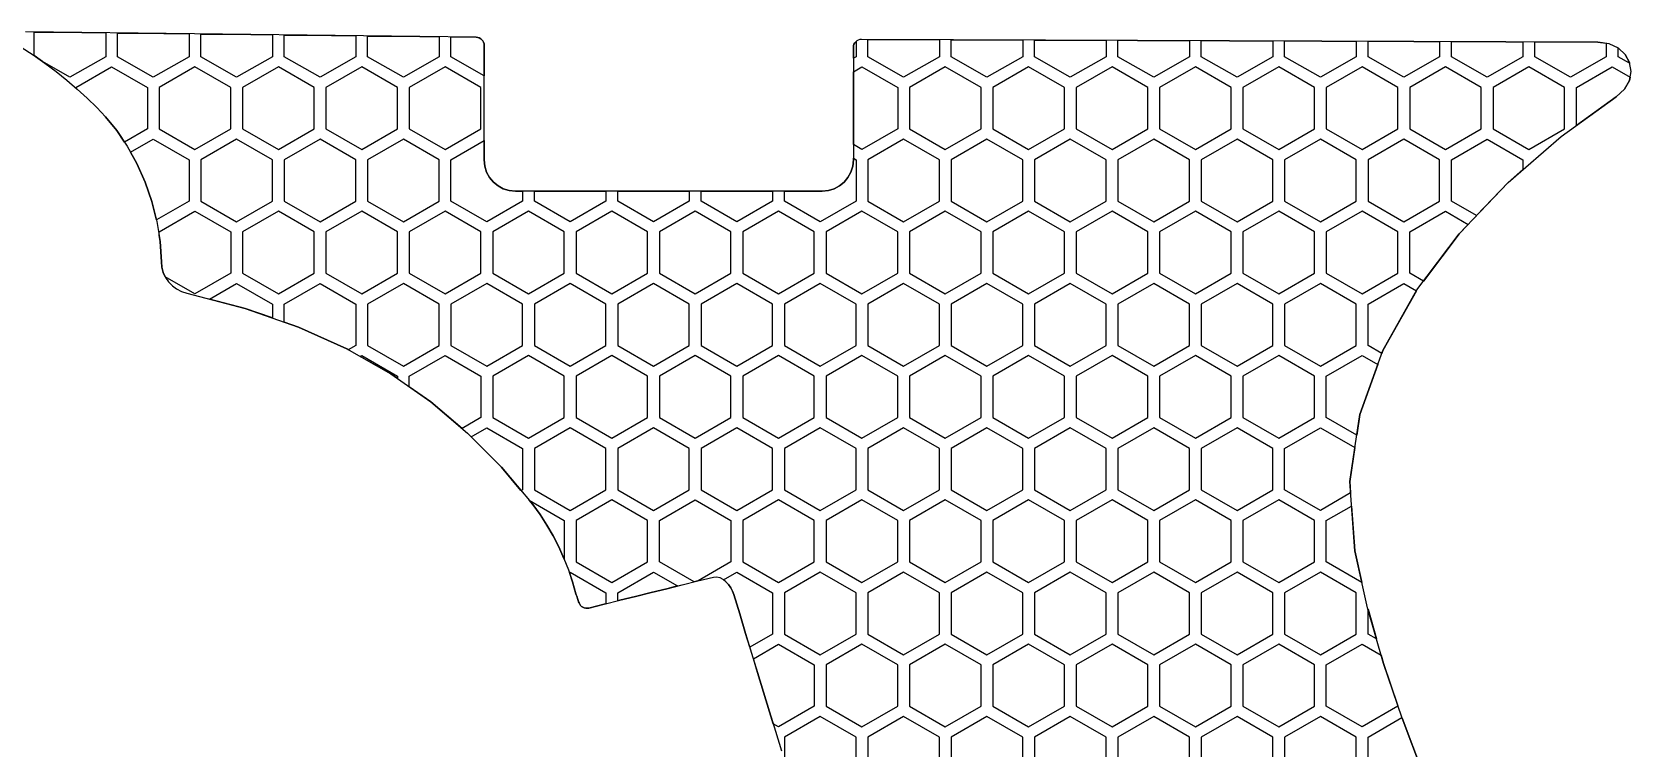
# Model space of a CAD drawing. Header units: millimetres. Extents: x 63 to 185, y -163 to -75.
# Drawn here: x 104 to 171.7, y -105.3 to -74.9 of the extents above; entities that cross this region are included whole.
import ezdxf

# ---------------------------------------------------------------- set-up
doc = ezdxf.new("R2010")
doc.units = ezdxf.units.MM
for name, color, linetype in [('outline_2', 3, 'Continuous'), ('pattern_0208', 2, 'Continuous'), ('pattern_0209', 2, 'Continuous'), ('pattern_0210', 2, 'Continuous'), ('pattern_0211', 2, 'Continuous'), ('pattern_0212', 2, 'Continuous'), ('pattern_0213', 2, 'Continuous'), ('pattern_0214', 2, 'Continuous'), ('pattern_0215', 2, 'Continuous'), ('pattern_0216', 2, 'Continuous'), ('pattern_0217', 2, 'Continuous'), ('pattern_0218', 2, 'Continuous'), ('pattern_0219', 2, 'Continuous'), ('pattern_0220', 2, 'Continuous'), ('pattern_0221', 2, 'Continuous'), ('pattern_0222', 2, 'Continuous'), ('pattern_0223', 2, 'Continuous'), ('pattern_0224', 2, 'Continuous'), ('pattern_0225', 2, 'Continuous'), ('pattern_0226', 2, 'Continuous'), ('pattern_0227', 2, 'Continuous'), ('pattern_0228', 2, 'Continuous'), ('pattern_0229', 2, 'Continuous'), ('pattern_0230', 2, 'Continuous'), ('pattern_0231', 2, 'Continuous'), ('pattern_0232', 2, 'Continuous'), ('pattern_0233', 2, 'Continuous'), ('pattern_0234', 2, 'Continuous'), ('pattern_0235', 2, 'Continuous'), ('pattern_0236', 2, 'Continuous'), ('pattern_0237', 2, 'Continuous'), ('pattern_0238', 2, 'Continuous'), ('pattern_0239', 2, 'Continuous'), ('pattern_0240', 2, 'Continuous'), ('pattern_0241', 2, 'Continuous'), ('pattern_0242', 2, 'Continuous'), ('pattern_0243', 2, 'Continuous'), ('pattern_0244', 2, 'Continuous'), ('pattern_0245', 2, 'Continuous'), ('pattern_0246', 2, 'Continuous'), ('pattern_0247', 2, 'Continuous'), ('pattern_0248', 2, 'Continuous'), ('pattern_0249', 2, 'Continuous'), ('pattern_0250', 2, 'Continuous'), ('pattern_0251', 2, 'Continuous'), ('pattern_0252', 2, 'Continuous'), ('pattern_0253', 2, 'Continuous'), ('pattern_0254', 2, 'Continuous'), ('pattern_0255', 2, 'Continuous'), ('pattern_0256', 2, 'Continuous'), ('pattern_0257', 2, 'Continuous'), ('pattern_0258', 2, 'Continuous'), ('pattern_0259', 2, 'Continuous'), ('pattern_0260', 2, 'Continuous'), ('pattern_0261', 2, 'Continuous'), ('pattern_0262', 2, 'Continuous'), ('pattern_0263', 2, 'Continuous'), ('pattern_0264', 2, 'Continuous'), ('pattern_0265', 2, 'Continuous'), ('pattern_0266', 2, 'Continuous'), ('pattern_0267', 2, 'Continuous'), ('pattern_0268', 2, 'Continuous'), ('pattern_0269', 2, 'Continuous'), ('pattern_0270', 2, 'Continuous'), ('pattern_0271', 2, 'Continuous'), ('pattern_0272', 2, 'Continuous'), ('pattern_0273', 2, 'Continuous'), ('pattern_0274', 2, 'Continuous'), ('pattern_0275', 2, 'Continuous'), ('pattern_0276', 2, 'Continuous'), ('pattern_0277', 2, 'Continuous'), ('pattern_0278', 2, 'Continuous'), ('pattern_0279', 2, 'Continuous'), ('pattern_0280', 2, 'Continuous'), ('pattern_0281', 2, 'Continuous'), ('pattern_0282', 2, 'Continuous'), ('pattern_0283', 2, 'Continuous'), ('pattern_0284', 2, 'Continuous'), ('pattern_0292', 2, 'Continuous'), ('pattern_0293', 2, 'Continuous'), ('pattern_0294', 2, 'Continuous'), ('pattern_0295', 2, 'Continuous'), ('pattern_0296', 2, 'Continuous'), ('pattern_0297', 2, 'Continuous'), ('pattern_0298', 2, 'Continuous'), ('pattern_0299', 2, 'Continuous'), ('pattern_0300', 2, 'Continuous'), ('pattern_0301', 2, 'Continuous'), ('pattern_0302', 2, 'Continuous'), ('pattern_0303', 2, 'Continuous'), ('pattern_0304', 2, 'Continuous'), ('pattern_0305', 2, 'Continuous'), ('pattern_0306', 2, 'Continuous'), ('pattern_0307', 2, 'Continuous'), ('pattern_0316', 2, 'Continuous'), ('pattern_0317', 2, 'Continuous'), ('pattern_0318', 2, 'Continuous'), ('pattern_0319', 2, 'Continuous'), ('pattern_0320', 2, 'Continuous'), ('pattern_0321', 2, 'Continuous'), ('pattern_0322', 2, 'Continuous'), ('pattern_0323', 2, 'Continuous'), ('pattern_0324', 2, 'Continuous'), ('pattern_0325', 2, 'Continuous'), ('pattern_0326', 2, 'Continuous'), ('pattern_0327', 2, 'Continuous'), ('pattern_0328', 2, 'Continuous'), ('pattern_0329', 2, 'Continuous'), ('pattern_0330', 2, 'Continuous'), ('pattern_0331', 2, 'Continuous'), ('pattern_0332', 2, 'Continuous'), ('pattern_0340', 2, 'Continuous'), ('pattern_0341', 2, 'Continuous'), ('pattern_0342', 2, 'Continuous'), ('pattern_0343', 2, 'Continuous'), ('pattern_0344', 2, 'Continuous'), ('pattern_0345', 2, 'Continuous'), ('pattern_0346', 2, 'Continuous'), ('pattern_0347', 2, 'Continuous'), ('pattern_0348', 2, 'Continuous'), ('pattern_0349', 2, 'Continuous'), ('pattern_0350', 2, 'Continuous'), ('pattern_0351', 2, 'Continuous'), ('pattern_0352', 2, 'Continuous'), ('pattern_0353', 2, 'Continuous'), ('pattern_0354', 2, 'Continuous'), ('pattern_0363', 2, 'Continuous'), ('pattern_0364', 2, 'Continuous'), ('pattern_0365', 2, 'Continuous'), ('pattern_0366', 2, 'Continuous'), ('pattern_0367', 2, 'Continuous'), ('pattern_0368', 2, 'Continuous'), ('pattern_0369', 2, 'Continuous'), ('pattern_0370', 2, 'Continuous'), ('pattern_0371', 2, 'Continuous'), ('pattern_0372', 2, 'Continuous'), ('pattern_0373', 2, 'Continuous'), ('pattern_0374', 2, 'Continuous'), ('pattern_0375', 2, 'Continuous'), ('pattern_0376', 2, 'Continuous'), ('pattern_0377', 2, 'Continuous'), ('pattern_0378', 2, 'Continuous'), ('pattern_0379', 2, 'Continuous')]:
    doc.layers.add(name, color=color, linetype=linetype)

msp = doc.modelspace()

# ---------------------------------------------------------------- linework, layer by layer
at = {"layer": 'outline_2'}
for points in [[(162.866, -106.306), (161.996, -104.02), (161.211, -101.702), (160.536, -99.342), (159.993, -96.928), (159.776, -93.988), (160.204, -91.148), (161.182, -88.434), (162.618, -85.873), (164.417, -83.491), (166.488, -81.315), (168.735, -79.37), (171.066, -77.685), (171.421, -77.367), (171.626, -77.002), (171.691, -76.619), (171.628, -76.243), (171.445, -75.903), (171.154, -75.626), (170.764, -75.439), (170.286, -75.37), (166.387, -75.356), (162.488, -75.342), (158.59, -75.328), (154.691, -75.314), (150.792, -75.3), (146.894, -75.286), (142.995, -75.272), (139.096, -75.258), (139.027, -75.265), (138.963, -75.285), (138.904, -75.316), (138.853, -75.358), (138.811, -75.409), (138.78, -75.467), (138.76, -75.532), (138.752, -75.601), (138.752, -76.196), (138.752, -76.792), (138.752, -77.387), (138.752, -77.983), (138.752, -78.579), (138.752, -79.174), (138.752, -79.77), (138.752, -80.366), (138.726, -80.632), (138.648, -80.879), (138.526, -81.104), (138.364, -81.3), (138.168, -81.462), (137.943, -81.585), (137.695, -81.662), (137.429, -81.689), (135.805, -81.689), (134.182, -81.689), (132.558, -81.689), (130.935, -81.689), (129.311, -81.689), (127.687, -81.689), (126.064, -81.689), (124.44, -81.689), (124.174, -81.662), (123.926, -81.585), (123.702, -81.462), (123.506, -81.3), (123.344, -81.104), (123.221, -80.879), (123.144, -80.632), (123.117, -80.366), (123.117, -79.759), (123.117, -79.152), (123.117, -78.545), (123.117, -77.938), (123.117, -77.332), (123.117, -76.725), (123.117, -76.118), (123.117, -75.511), (123.11, -75.443), (123.09, -75.379), (123.059, -75.321), (123.018, -75.27), (122.968, -75.228), (122.91, -75.197), (122.847, -75.176), (122.778, -75.169), (120.392, -75.141), (118.006, -75.112), (115.62, -75.084), (113.234, -75.056), (110.848, -75.028), (108.462, -75), (106.076, -74.971), (103.69, -74.943)], [(103.503, -75.586), (104.011, -75.915), (104.504, -76.26), (104.981, -76.618), (105.441, -76.988), (105.882, -77.367), (106.304, -77.754), (106.704, -78.146), (107.081, -78.542), (107.558, -79.122), (108.001, -79.784), (108.402, -80.515), (108.751, -81.3), (109.039, -82.123), (109.257, -82.97), (109.395, -83.827), (109.445, -84.679), (109.466, -84.915), (109.526, -85.138), (109.622, -85.345), (109.75, -85.532), (109.908, -85.696), (110.091, -85.832), (110.298, -85.938), (110.523, -86.009), (112.998, -86.659), (115.248, -87.445), (117.295, -88.368), (119.157, -89.425), (120.856, -90.615), (122.411, -91.936), (123.843, -93.387), (125.171, -94.968), (125.485, -95.394), (125.774, -95.837), (126.039, -96.293), (126.279, -96.763), (126.496, -97.245), (126.688, -97.737), (126.856, -98.239), (127.001, -98.749), (127.018, -98.797), (127.034, -98.844), (127.051, -98.892), (127.068, -98.94), (127.085, -98.988), (127.101, -99.035), (127.118, -99.083), (127.135, -99.131), (127.162, -99.19), (127.2, -99.242), (127.245, -99.286), (127.297, -99.32), (127.355, -99.344), (127.416, -99.357), (127.48, -99.359), (127.545, -99.349), (128.205, -99.185), (128.865, -99.021), (129.525, -98.857), (130.186, -98.694), (130.846, -98.53), (131.506, -98.366), (132.166, -98.202), (132.826, -98.038), (132.965, -98.027), (133.101, -98.061), (133.231, -98.132), (133.353, -98.233), (133.462, -98.355), (133.557, -98.491), (133.632, -98.633), (133.686, -98.773), (133.938, -99.602), (134.191, -100.43), (134.443, -101.259), (134.696, -102.087), (134.948, -102.916), (135.201, -103.745), (135.453, -104.573), (135.706, -105.402)]]:
    msp.add_lwpolyline(points, dxfattribs=at)
at = {"layer": 'pattern_0208'}
msp.add_lwpolyline([(138.865, -104.82), (137.35, -103.945), (135.834, -104.82), (135.834, -106.57), (137.35, -107.445), (138.865, -106.57)], close=True, dxfattribs=at)
at = {"layer": 'pattern_0209'}
msp.add_lwpolyline([(142.397, -104.82), (140.881, -103.945), (139.365, -104.82), (139.365, -106.57), (140.881, -107.445), (142.397, -106.57)], close=True, dxfattribs=at)
at = {"layer": 'pattern_0210'}
msp.add_lwpolyline([(145.928, -104.82), (144.412, -103.945), (142.897, -104.82), (142.897, -106.57), (144.412, -107.445), (145.928, -106.57)], close=True, dxfattribs=at)
at = {"layer": 'pattern_0211'}
msp.add_lwpolyline([(149.459, -104.82), (147.943, -103.945), (146.428, -104.82), (146.428, -106.57), (147.943, -107.445), (149.459, -106.57)], close=True, dxfattribs=at)
at = {"layer": 'pattern_0212'}
msp.add_lwpolyline([(152.99, -104.82), (151.474, -103.945), (149.959, -104.82), (149.959, -106.57), (151.474, -107.445), (152.99, -106.57)], close=True, dxfattribs=at)
at = {"layer": 'pattern_0213'}
msp.add_lwpolyline([(156.521, -104.82), (155.005, -103.945), (153.49, -104.82), (153.49, -106.57), (155.005, -107.445), (156.521, -106.57)], close=True, dxfattribs=at)
at = {"layer": 'pattern_0214'}
msp.add_lwpolyline([(160.052, -104.82), (158.536, -103.945), (157.021, -104.82), (157.021, -106.57), (158.536, -107.445), (160.052, -106.57)], close=True, dxfattribs=at)
at = {"layer": 'pattern_0215'}
msp.add_lwpolyline([(161.996, -104.02), (162.866, -106.306), (163.091, -106.854), (162.068, -107.445), (160.552, -106.57), (160.552, -104.82), (161.986, -103.992)], close=True, dxfattribs=at)
at = {"layer": 'pattern_0216'}
msp.add_lwpolyline([(135.201, -103.745), (134.948, -102.916), (134.696, -102.087), (134.518, -101.503), (135.584, -100.887), (137.1, -101.762), (137.1, -103.512), (135.584, -104.387), (135.356, -104.255)], close=True, dxfattribs=at)
at = {"layer": 'pattern_0217'}
msp.add_lwpolyline([(140.631, -101.762), (139.115, -100.887), (137.6, -101.762), (137.6, -103.512), (139.115, -104.387), (140.631, -103.512)], close=True, dxfattribs=at)
at = {"layer": 'pattern_0218'}
msp.add_lwpolyline([(144.162, -101.762), (142.647, -100.887), (141.131, -101.762), (141.131, -103.512), (142.647, -104.387), (144.162, -103.512)], close=True, dxfattribs=at)
at = {"layer": 'pattern_0219'}
msp.add_lwpolyline([(147.693, -101.762), (146.178, -100.887), (144.662, -101.762), (144.662, -103.512), (146.178, -104.387), (147.693, -103.512)], close=True, dxfattribs=at)
at = {"layer": 'pattern_0220'}
msp.add_lwpolyline([(151.224, -101.762), (149.709, -100.887), (148.193, -101.762), (148.193, -103.512), (149.709, -104.387), (151.224, -103.512)], close=True, dxfattribs=at)
at = {"layer": 'pattern_0221'}
msp.add_lwpolyline([(154.755, -101.762), (153.24, -100.887), (151.724, -101.762), (151.724, -103.512), (153.24, -104.387), (154.755, -103.512)], close=True, dxfattribs=at)
at = {"layer": 'pattern_0222'}
msp.add_lwpolyline([(158.286, -101.762), (156.771, -100.887), (155.255, -101.762), (155.255, -103.512), (156.771, -104.387), (158.286, -103.512)], close=True, dxfattribs=at)
at = {"layer": 'pattern_0223'}
msp.add_lwpolyline([(161.211, -101.702), (161.818, -103.494), (161.818, -103.512), (160.302, -104.387), (158.786, -103.512), (158.786, -101.762), (160.302, -100.887), (161.111, -101.354)], close=True, dxfattribs=at)
at = {"layer": 'pattern_0224'}
msp.add_lwpolyline([(128.205, -99.185), (127.545, -99.349), (127.48, -99.359), (127.416, -99.357), (127.355, -99.344), (127.297, -99.32), (127.245, -99.286), (127.2, -99.242), (127.162, -99.19), (127.135, -99.131), (127.118, -99.083), (127.101, -99.035), (127.085, -98.988), (127.068, -98.94), (127.051, -98.892), (127.034, -98.844), (127.018, -98.797), (127.001, -98.749), (126.856, -98.239), (126.725, -97.847), (126.757, -97.829), (128.272, -98.704), (128.272, -99.168)], close=True, dxfattribs=at)
at = {"layer": 'pattern_0225'}
msp.add_lwpolyline([(130.846, -98.53), (130.186, -98.694), (129.525, -98.857), (128.865, -99.021), (128.772, -99.044), (128.772, -98.704), (130.288, -97.829), (131.305, -98.416)], close=True, dxfattribs=at)
at = {"layer": 'pattern_0226'}
msp.add_lwpolyline([(134.191, -100.43), (133.938, -99.602), (133.686, -98.773), (133.632, -98.633), (133.557, -98.491), (133.462, -98.355), (133.353, -98.233), (133.257, -98.153), (133.819, -97.829), (135.334, -98.704), (135.334, -100.454), (134.368, -101.012)], close=True, dxfattribs=at)
at = {"layer": 'pattern_0227'}
msp.add_lwpolyline([(138.865, -98.704), (137.35, -97.829), (135.834, -98.704), (135.834, -100.454), (137.35, -101.329), (138.865, -100.454)], close=True, dxfattribs=at)
at = {"layer": 'pattern_0228'}
msp.add_lwpolyline([(142.397, -98.704), (140.881, -97.829), (139.365, -98.704), (139.365, -100.454), (140.881, -101.329), (142.397, -100.454)], close=True, dxfattribs=at)
at = {"layer": 'pattern_0229'}
msp.add_lwpolyline([(145.928, -98.704), (144.412, -97.829), (142.897, -98.704), (142.897, -100.454), (144.412, -101.329), (145.928, -100.454)], close=True, dxfattribs=at)
at = {"layer": 'pattern_0230'}
msp.add_lwpolyline([(149.459, -98.704), (147.943, -97.829), (146.428, -98.704), (146.428, -100.454), (147.943, -101.329), (149.459, -100.454)], close=True, dxfattribs=at)
at = {"layer": 'pattern_0231'}
msp.add_lwpolyline([(152.99, -98.704), (151.474, -97.829), (149.959, -98.704), (149.959, -100.454), (151.474, -101.329), (152.99, -100.454)], close=True, dxfattribs=at)
at = {"layer": 'pattern_0232'}
msp.add_lwpolyline([(156.521, -98.704), (155.005, -97.829), (153.49, -98.704), (153.49, -100.454), (155.005, -101.329), (156.521, -100.454)], close=True, dxfattribs=at)
at = {"layer": 'pattern_0233'}
msp.add_lwpolyline([(160.052, -98.704), (158.536, -97.829), (157.021, -98.704), (157.021, -100.454), (158.536, -101.329), (160.052, -100.454)], close=True, dxfattribs=at)
at = {"layer": 'pattern_0234'}
msp.add_lwpolyline([(160.913, -100.662), (160.552, -100.454), (160.552, -99.4)], close=True, dxfattribs=at)
at = {"layer": 'pattern_0235'}
msp.add_lwpolyline([(126.496, -97.245), (126.279, -96.763), (126.039, -96.293), (125.774, -95.837), (125.485, -95.394), (125.171, -94.968), (125.018, -94.786), (126.507, -95.646), (126.507, -97.273)], close=True, dxfattribs=at)
at = {"layer": 'pattern_0236'}
msp.add_lwpolyline([(130.038, -95.646), (128.522, -94.771), (127.007, -95.646), (127.007, -97.396), (128.522, -98.271), (130.038, -97.396)], close=True, dxfattribs=at)
at = {"layer": 'pattern_0237'}
msp.add_lwpolyline([(132.166, -98.202), (132.004, -98.242), (130.538, -97.396), (130.538, -95.646), (132.053, -94.771), (133.569, -95.646), (133.569, -97.396), (132.177, -98.199)], close=True, dxfattribs=at)
at = {"layer": 'pattern_0238'}
msp.add_lwpolyline([(137.1, -95.646), (135.584, -94.771), (134.069, -95.646), (134.069, -97.396), (135.584, -98.271), (137.1, -97.396)], close=True, dxfattribs=at)
at = {"layer": 'pattern_0239'}
msp.add_lwpolyline([(140.631, -95.646), (139.115, -94.771), (137.6, -95.646), (137.6, -97.396), (139.115, -98.271), (140.631, -97.396)], close=True, dxfattribs=at)
at = {"layer": 'pattern_0240'}
msp.add_lwpolyline([(144.162, -95.646), (142.647, -94.771), (141.131, -95.646), (141.131, -97.396), (142.647, -98.271), (144.162, -97.396)], close=True, dxfattribs=at)
at = {"layer": 'pattern_0241'}
msp.add_lwpolyline([(147.693, -95.646), (146.178, -94.771), (144.662, -95.646), (144.662, -97.396), (146.178, -98.271), (147.693, -97.396)], close=True, dxfattribs=at)
at = {"layer": 'pattern_0242'}
msp.add_lwpolyline([(151.224, -95.646), (149.709, -94.771), (148.193, -95.646), (148.193, -97.396), (149.709, -98.271), (151.224, -97.396)], close=True, dxfattribs=at)
at = {"layer": 'pattern_0243'}
msp.add_lwpolyline([(154.755, -95.646), (153.24, -94.771), (151.724, -95.646), (151.724, -97.396), (153.24, -98.271), (154.755, -97.396)], close=True, dxfattribs=at)
at = {"layer": 'pattern_0244'}
msp.add_lwpolyline([(158.286, -95.646), (156.771, -94.771), (155.255, -95.646), (155.255, -97.396), (156.771, -98.271), (158.286, -97.396)], close=True, dxfattribs=at)
at = {"layer": 'pattern_0245'}
msp.add_lwpolyline([(159.993, -96.928), (160.294, -98.266), (158.786, -97.396), (158.786, -95.646), (159.853, -95.03)], close=True, dxfattribs=at)
at = {"layer": 'pattern_0246'}
msp.add_lwpolyline([(123.843, -93.387), (122.567, -92.093), (123.226, -91.713), (124.741, -92.588), (124.741, -94.338), (124.674, -94.377)], close=True, dxfattribs=at)
at = {"layer": 'pattern_0247'}
msp.add_lwpolyline([(128.272, -92.588), (126.757, -91.713), (125.241, -92.588), (125.241, -94.338), (126.757, -95.213), (128.272, -94.338)], close=True, dxfattribs=at)
at = {"layer": 'pattern_0248'}
msp.add_lwpolyline([(131.803, -92.588), (130.288, -91.713), (128.772, -92.588), (128.772, -94.338), (130.288, -95.213), (131.803, -94.338)], close=True, dxfattribs=at)
at = {"layer": 'pattern_0249'}
msp.add_lwpolyline([(135.334, -92.588), (133.819, -91.713), (132.303, -92.588), (132.303, -94.338), (133.819, -95.213), (135.334, -94.338)], close=True, dxfattribs=at)
at = {"layer": 'pattern_0250'}
msp.add_lwpolyline([(138.865, -92.588), (137.35, -91.713), (135.834, -92.588), (135.834, -94.338), (137.35, -95.213), (138.865, -94.338)], close=True, dxfattribs=at)
at = {"layer": 'pattern_0251'}
msp.add_lwpolyline([(142.397, -92.588), (140.881, -91.713), (139.365, -92.588), (139.365, -94.338), (140.881, -95.213), (142.397, -94.338)], close=True, dxfattribs=at)
at = {"layer": 'pattern_0252'}
msp.add_lwpolyline([(145.928, -92.588), (144.412, -91.713), (142.897, -92.588), (142.897, -94.338), (144.412, -95.213), (145.928, -94.338)], close=True, dxfattribs=at)
at = {"layer": 'pattern_0253'}
msp.add_lwpolyline([(149.459, -92.588), (147.943, -91.713), (146.428, -92.588), (146.428, -94.338), (147.943, -95.213), (149.459, -94.338)], close=True, dxfattribs=at)
at = {"layer": 'pattern_0254'}
msp.add_lwpolyline([(152.99, -92.588), (151.474, -91.713), (149.959, -92.588), (149.959, -94.338), (151.474, -95.213), (152.99, -94.338)], close=True, dxfattribs=at)
at = {"layer": 'pattern_0255'}
msp.add_lwpolyline([(156.521, -92.588), (155.005, -91.713), (153.49, -92.588), (153.49, -94.338), (155.005, -95.213), (156.521, -94.338)], close=True, dxfattribs=at)
at = {"layer": 'pattern_0256'}
msp.add_lwpolyline([(159.776, -93.988), (159.812, -94.476), (158.536, -95.213), (157.021, -94.338), (157.021, -92.588), (158.536, -91.713), (159.992, -92.553)], close=True, dxfattribs=at)
at = {"layer": 'pattern_0257'}
msp.add_lwpolyline([(119.157, -89.425), (117.865, -88.692), (117.929, -88.655), (119.445, -89.53), (119.445, -89.626)], close=True, dxfattribs=at)
at = {"layer": 'pattern_0258'}
msp.add_lwpolyline([(120.856, -90.615), (119.945, -89.976), (119.945, -89.53), (121.46, -88.655), (122.976, -89.53), (122.976, -91.28), (122.18, -91.739)], close=True, dxfattribs=at)
at = {"layer": 'pattern_0259'}
msp.add_lwpolyline([(126.507, -89.53), (124.991, -88.655), (123.476, -89.53), (123.476, -91.28), (124.991, -92.155), (126.507, -91.28)], close=True, dxfattribs=at)
at = {"layer": 'pattern_0260'}
msp.add_lwpolyline([(130.038, -89.53), (128.522, -88.655), (127.007, -89.53), (127.007, -91.28), (128.522, -92.155), (130.038, -91.28)], close=True, dxfattribs=at)
at = {"layer": 'pattern_0261'}
msp.add_lwpolyline([(133.569, -89.53), (132.053, -88.655), (130.538, -89.53), (130.538, -91.28), (132.053, -92.155), (133.569, -91.28)], close=True, dxfattribs=at)
at = {"layer": 'pattern_0262'}
msp.add_lwpolyline([(137.1, -89.53), (135.584, -88.655), (134.069, -89.53), (134.069, -91.28), (135.584, -92.155), (137.1, -91.28)], close=True, dxfattribs=at)
at = {"layer": 'pattern_0263'}
msp.add_lwpolyline([(140.631, -89.53), (139.115, -88.655), (137.6, -89.53), (137.6, -91.28), (139.115, -92.155), (140.631, -91.28)], close=True, dxfattribs=at)
at = {"layer": 'pattern_0264'}
msp.add_lwpolyline([(144.162, -89.53), (142.647, -88.655), (141.131, -89.53), (141.131, -91.28), (142.647, -92.155), (144.162, -91.28)], close=True, dxfattribs=at)
at = {"layer": 'pattern_0265'}
msp.add_lwpolyline([(147.693, -89.53), (146.178, -88.655), (144.662, -89.53), (144.662, -91.28), (146.178, -92.155), (147.693, -91.28)], close=True, dxfattribs=at)
at = {"layer": 'pattern_0266'}
msp.add_lwpolyline([(151.224, -89.53), (149.709, -88.655), (148.193, -89.53), (148.193, -91.28), (149.709, -92.155), (151.224, -91.28)], close=True, dxfattribs=at)
at = {"layer": 'pattern_0267'}
msp.add_lwpolyline([(154.755, -89.53), (153.24, -88.655), (151.724, -89.53), (151.724, -91.28), (153.24, -92.155), (154.755, -91.28)], close=True, dxfattribs=at)
at = {"layer": 'pattern_0268'}
msp.add_lwpolyline([(158.286, -89.53), (156.771, -88.655), (155.255, -89.53), (155.255, -91.28), (156.771, -92.155), (158.286, -91.28)], close=True, dxfattribs=at)
at = {"layer": 'pattern_0269'}
msp.add_lwpolyline([(160.204, -91.148), (160.072, -92.022), (158.786, -91.28), (158.786, -89.53), (160.302, -88.655), (160.965, -89.037)], close=True, dxfattribs=at)
at = {"layer": 'pattern_0270'}
msp.add_lwpolyline([(112.998, -86.659), (111.482, -86.261), (112.632, -85.597), (114.148, -86.472), (114.148, -87.061)], close=True, dxfattribs=at)
at = {"layer": 'pattern_0271'}
msp.add_lwpolyline([(117.295, -88.368), (115.248, -87.445), (114.648, -87.236), (114.648, -86.472), (116.163, -85.597), (117.679, -86.472), (117.679, -88.222), (117.361, -88.405)], close=True, dxfattribs=at)
at = {"layer": 'pattern_0272'}
msp.add_lwpolyline([(121.21, -86.472), (119.695, -85.597), (118.179, -86.472), (118.179, -88.222), (119.695, -89.097), (121.21, -88.222)], close=True, dxfattribs=at)
at = {"layer": 'pattern_0273'}
msp.add_lwpolyline([(124.741, -86.472), (123.226, -85.597), (121.71, -86.472), (121.71, -88.222), (123.226, -89.097), (124.741, -88.222)], close=True, dxfattribs=at)
at = {"layer": 'pattern_0274'}
msp.add_lwpolyline([(128.272, -86.472), (126.757, -85.597), (125.241, -86.472), (125.241, -88.222), (126.757, -89.097), (128.272, -88.222)], close=True, dxfattribs=at)
at = {"layer": 'pattern_0275'}
msp.add_lwpolyline([(131.803, -86.472), (130.288, -85.597), (128.772, -86.472), (128.772, -88.222), (130.288, -89.097), (131.803, -88.222)], close=True, dxfattribs=at)
at = {"layer": 'pattern_0276'}
msp.add_lwpolyline([(135.334, -86.472), (133.819, -85.597), (132.303, -86.472), (132.303, -88.222), (133.819, -89.097), (135.334, -88.222)], close=True, dxfattribs=at)
at = {"layer": 'pattern_0277'}
msp.add_lwpolyline([(138.865, -86.472), (137.35, -85.597), (135.834, -86.472), (135.834, -88.222), (137.35, -89.097), (138.865, -88.222)], close=True, dxfattribs=at)
at = {"layer": 'pattern_0278'}
msp.add_lwpolyline([(142.397, -86.472), (140.881, -85.597), (139.365, -86.472), (139.365, -88.222), (140.881, -89.097), (142.397, -88.222)], close=True, dxfattribs=at)
at = {"layer": 'pattern_0279'}
msp.add_lwpolyline([(145.928, -86.472), (144.412, -85.597), (142.897, -86.472), (142.897, -88.222), (144.412, -89.097), (145.928, -88.222)], close=True, dxfattribs=at)
at = {"layer": 'pattern_0280'}
msp.add_lwpolyline([(149.459, -86.472), (147.943, -85.597), (146.428, -86.472), (146.428, -88.222), (147.943, -89.097), (149.459, -88.222)], close=True, dxfattribs=at)
at = {"layer": 'pattern_0281'}
msp.add_lwpolyline([(152.99, -86.472), (151.474, -85.597), (149.959, -86.472), (149.959, -88.222), (151.474, -89.097), (152.99, -88.222)], close=True, dxfattribs=at)
at = {"layer": 'pattern_0282'}
msp.add_lwpolyline([(156.521, -86.472), (155.005, -85.597), (153.49, -86.472), (153.49, -88.222), (155.005, -89.097), (156.521, -88.222)], close=True, dxfattribs=at)
at = {"layer": 'pattern_0283'}
msp.add_lwpolyline([(160.052, -86.472), (158.536, -85.597), (157.021, -86.472), (157.021, -88.222), (158.536, -89.097), (160.052, -88.222)], close=True, dxfattribs=at)
at = {"layer": 'pattern_0284'}
msp.add_lwpolyline([(161.182, -88.434), (161.137, -88.559), (160.552, -88.222), (160.552, -86.472), (162.068, -85.597), (162.6, -85.904)], close=True, dxfattribs=at)
at = {"layer": 'pattern_0292'}
msp.add_lwpolyline([(109.526, -85.138), (109.466, -84.915), (109.445, -84.679), (109.395, -83.827), (109.351, -83.554), (109.351, -83.414), (110.867, -82.539), (112.382, -83.414), (112.382, -85.164), (110.867, -86.039), (109.607, -85.311)], close=True, dxfattribs=at)
at = {"layer": 'pattern_0293'}
msp.add_lwpolyline([(115.913, -83.414), (114.398, -82.539), (112.882, -83.414), (112.882, -85.164), (114.398, -86.039), (115.913, -85.164)], close=True, dxfattribs=at)
at = {"layer": 'pattern_0294'}
msp.add_lwpolyline([(119.445, -83.414), (117.929, -82.539), (116.413, -83.414), (116.413, -85.164), (117.929, -86.039), (119.445, -85.164)], close=True, dxfattribs=at)
at = {"layer": 'pattern_0295'}
msp.add_lwpolyline([(122.976, -83.414), (121.46, -82.539), (119.945, -83.414), (119.945, -85.164), (121.46, -86.039), (122.976, -85.164)], close=True, dxfattribs=at)
at = {"layer": 'pattern_0296'}
msp.add_lwpolyline([(126.507, -83.414), (124.991, -82.539), (123.476, -83.414), (123.476, -85.164), (124.991, -86.039), (126.507, -85.164)], close=True, dxfattribs=at)
at = {"layer": 'pattern_0297'}
msp.add_lwpolyline([(130.038, -83.414), (128.522, -82.539), (127.007, -83.414), (127.007, -85.164), (128.522, -86.039), (130.038, -85.164)], close=True, dxfattribs=at)
at = {"layer": 'pattern_0298'}
msp.add_lwpolyline([(133.569, -83.414), (132.053, -82.539), (130.538, -83.414), (130.538, -85.164), (132.053, -86.039), (133.569, -85.164)], close=True, dxfattribs=at)
at = {"layer": 'pattern_0299'}
msp.add_lwpolyline([(137.1, -83.414), (135.584, -82.539), (134.069, -83.414), (134.069, -85.164), (135.584, -86.039), (137.1, -85.164)], close=True, dxfattribs=at)
at = {"layer": 'pattern_0300'}
msp.add_lwpolyline([(140.631, -83.414), (139.115, -82.539), (137.6, -83.414), (137.6, -85.164), (139.115, -86.039), (140.631, -85.164)], close=True, dxfattribs=at)
at = {"layer": 'pattern_0301'}
msp.add_lwpolyline([(144.162, -83.414), (142.647, -82.539), (141.131, -83.414), (141.131, -85.164), (142.647, -86.039), (144.162, -85.164)], close=True, dxfattribs=at)
at = {"layer": 'pattern_0302'}
msp.add_lwpolyline([(147.693, -83.414), (146.178, -82.539), (144.662, -83.414), (144.662, -85.164), (146.178, -86.039), (147.693, -85.164)], close=True, dxfattribs=at)
at = {"layer": 'pattern_0303'}
msp.add_lwpolyline([(151.224, -83.414), (149.709, -82.539), (148.193, -83.414), (148.193, -85.164), (149.709, -86.039), (151.224, -85.164)], close=True, dxfattribs=at)
at = {"layer": 'pattern_0304'}
msp.add_lwpolyline([(154.755, -83.414), (153.24, -82.539), (151.724, -83.414), (151.724, -85.164), (153.24, -86.039), (154.755, -85.164)], close=True, dxfattribs=at)
at = {"layer": 'pattern_0305'}
msp.add_lwpolyline([(158.286, -83.414), (156.771, -82.539), (155.255, -83.414), (155.255, -85.164), (156.771, -86.039), (158.286, -85.164)], close=True, dxfattribs=at)
at = {"layer": 'pattern_0306'}
msp.add_lwpolyline([(161.818, -83.414), (160.302, -82.539), (158.786, -83.414), (158.786, -85.164), (160.302, -86.039), (161.818, -85.164)], close=True, dxfattribs=at)
at = {"layer": 'pattern_0307'}
msp.add_lwpolyline([(164.417, -83.491), (162.9, -85.5), (162.318, -85.164), (162.318, -83.414), (163.833, -82.539), (164.795, -83.094)], close=True, dxfattribs=at)
at = {"layer": 'pattern_0316'}
msp.add_lwpolyline([(109.039, -82.123), (108.751, -81.3), (108.402, -80.515), (108.139, -80.036), (109.101, -79.481), (110.617, -80.356), (110.617, -82.106), (109.239, -82.901)], close=True, dxfattribs=at)
at = {"layer": 'pattern_0317'}
msp.add_lwpolyline([(114.148, -80.356), (112.632, -79.481), (111.117, -80.356), (111.117, -82.106), (112.632, -82.981), (114.148, -82.106)], close=True, dxfattribs=at)
at = {"layer": 'pattern_0318'}
msp.add_lwpolyline([(117.679, -80.356), (116.163, -79.481), (114.648, -80.356), (114.648, -82.106), (116.163, -82.981), (117.679, -82.106)], close=True, dxfattribs=at)
at = {"layer": 'pattern_0319'}
msp.add_lwpolyline([(121.21, -80.356), (119.695, -79.481), (118.179, -80.356), (118.179, -82.106), (119.695, -82.981), (121.21, -82.106)], close=True, dxfattribs=at)
at = {"layer": 'pattern_0320'}
msp.add_lwpolyline([(123.117, -79.759), (123.117, -80.366), (123.144, -80.632), (123.221, -80.879), (123.344, -81.104), (123.506, -81.3), (123.702, -81.462), (123.926, -81.585), (124.174, -81.662), (124.44, -81.689), (124.741, -81.689), (124.741, -82.106), (123.226, -82.981), (121.71, -82.106), (121.71, -80.356), (123.117, -79.544)], close=True, dxfattribs=at)
at = {"layer": 'pattern_0321'}
msp.add_lwpolyline([(126.064, -81.689), (127.687, -81.689), (128.272, -81.689), (128.272, -82.106), (126.757, -82.981), (125.241, -82.106), (125.241, -81.689)], close=True, dxfattribs=at)
at = {"layer": 'pattern_0322'}
msp.add_lwpolyline([(129.311, -81.689), (130.935, -81.689), (131.803, -81.689), (131.803, -82.106), (130.288, -82.981), (128.772, -82.106), (128.772, -81.689)], close=True, dxfattribs=at)
at = {"layer": 'pattern_0323'}
msp.add_lwpolyline([(132.558, -81.689), (134.182, -81.689), (135.334, -81.689), (135.334, -82.106), (133.819, -82.981), (132.303, -82.106), (132.303, -81.689)], close=True, dxfattribs=at)
at = {"layer": 'pattern_0324'}
msp.add_lwpolyline([(137.429, -81.689), (137.695, -81.662), (137.943, -81.585), (138.168, -81.462), (138.364, -81.3), (138.526, -81.104), (138.648, -80.879), (138.726, -80.632), (138.752, -80.366), (138.752, -80.29), (138.865, -80.356), (138.865, -82.106), (137.35, -82.981), (135.834, -82.106), (135.834, -81.689)], close=True, dxfattribs=at)
at = {"layer": 'pattern_0325'}
msp.add_lwpolyline([(142.397, -80.356), (140.881, -79.481), (139.365, -80.356), (139.365, -82.106), (140.881, -82.981), (142.397, -82.106)], close=True, dxfattribs=at)
at = {"layer": 'pattern_0326'}
msp.add_lwpolyline([(145.928, -80.356), (144.412, -79.481), (142.897, -80.356), (142.897, -82.106), (144.412, -82.981), (145.928, -82.106)], close=True, dxfattribs=at)
at = {"layer": 'pattern_0327'}
msp.add_lwpolyline([(149.459, -80.356), (147.943, -79.481), (146.428, -80.356), (146.428, -82.106), (147.943, -82.981), (149.459, -82.106)], close=True, dxfattribs=at)
at = {"layer": 'pattern_0328'}
msp.add_lwpolyline([(152.99, -80.356), (151.474, -79.481), (149.959, -80.356), (149.959, -82.106), (151.474, -82.981), (152.99, -82.106)], close=True, dxfattribs=at)
at = {"layer": 'pattern_0329'}
msp.add_lwpolyline([(156.521, -80.356), (155.005, -79.481), (153.49, -80.356), (153.49, -82.106), (155.005, -82.981), (156.521, -82.106)], close=True, dxfattribs=at)
at = {"layer": 'pattern_0330'}
msp.add_lwpolyline([(160.052, -80.356), (158.536, -79.481), (157.021, -80.356), (157.021, -82.106), (158.536, -82.981), (160.052, -82.106)], close=True, dxfattribs=at)
at = {"layer": 'pattern_0331'}
msp.add_lwpolyline([(163.583, -80.356), (162.068, -79.481), (160.552, -80.356), (160.552, -82.106), (162.068, -82.981), (163.583, -82.106)], close=True, dxfattribs=at)
at = {"layer": 'pattern_0332'}
msp.add_lwpolyline([(166.488, -81.315), (165.149, -82.721), (164.083, -82.106), (164.083, -80.356), (165.599, -79.481), (167.114, -80.356), (167.114, -80.773)], close=True, dxfattribs=at)
at = {"layer": 'pattern_0340'}
msp.add_lwpolyline([(107.558, -79.122), (107.081, -78.542), (106.704, -78.146), (106.304, -77.754), (105.882, -77.367), (105.82, -77.314), (105.82, -77.298), (107.336, -76.423), (108.851, -77.298), (108.851, -79.048), (107.883, -79.607)], close=True, dxfattribs=at)
at = {"layer": 'pattern_0341'}
msp.add_lwpolyline([(112.382, -77.298), (110.867, -76.423), (109.351, -77.298), (109.351, -79.048), (110.867, -79.923), (112.382, -79.048)], close=True, dxfattribs=at)
at = {"layer": 'pattern_0342'}
msp.add_lwpolyline([(115.913, -77.298), (114.398, -76.423), (112.882, -77.298), (112.882, -79.048), (114.398, -79.923), (115.913, -79.048)], close=True, dxfattribs=at)
at = {"layer": 'pattern_0343'}
msp.add_lwpolyline([(119.445, -77.298), (117.929, -76.423), (116.413, -77.298), (116.413, -79.048), (117.929, -79.923), (119.445, -79.048)], close=True, dxfattribs=at)
at = {"layer": 'pattern_0344'}
msp.add_lwpolyline([(122.976, -77.298), (121.46, -76.423), (119.945, -77.298), (119.945, -79.048), (121.46, -79.923), (122.976, -79.048)], close=True, dxfattribs=at)
at = {"layer": 'pattern_0345'}
msp.add_lwpolyline([(138.752, -79.174), (138.752, -78.579), (138.752, -77.983), (138.752, -77.387), (138.752, -76.792), (138.752, -76.632), (139.115, -76.423), (140.631, -77.298), (140.631, -79.048), (139.115, -79.923), (138.752, -79.713)], close=True, dxfattribs=at)
at = {"layer": 'pattern_0346'}
msp.add_lwpolyline([(144.162, -77.298), (142.647, -76.423), (141.131, -77.298), (141.131, -79.048), (142.647, -79.923), (144.162, -79.048)], close=True, dxfattribs=at)
at = {"layer": 'pattern_0347'}
msp.add_lwpolyline([(147.693, -77.298), (146.178, -76.423), (144.662, -77.298), (144.662, -79.048), (146.178, -79.923), (147.693, -79.048)], close=True, dxfattribs=at)
at = {"layer": 'pattern_0348'}
msp.add_lwpolyline([(151.224, -77.298), (149.709, -76.423), (148.193, -77.298), (148.193, -79.048), (149.709, -79.923), (151.224, -79.048)], close=True, dxfattribs=at)
at = {"layer": 'pattern_0349'}
msp.add_lwpolyline([(154.755, -77.298), (153.24, -76.423), (151.724, -77.298), (151.724, -79.048), (153.24, -79.923), (154.755, -79.048)], close=True, dxfattribs=at)
at = {"layer": 'pattern_0350'}
msp.add_lwpolyline([(158.286, -77.298), (156.771, -76.423), (155.255, -77.298), (155.255, -79.048), (156.771, -79.923), (158.286, -79.048)], close=True, dxfattribs=at)
at = {"layer": 'pattern_0351'}
msp.add_lwpolyline([(161.818, -77.298), (160.302, -76.423), (158.786, -77.298), (158.786, -79.048), (160.302, -79.923), (161.818, -79.048)], close=True, dxfattribs=at)
at = {"layer": 'pattern_0352'}
msp.add_lwpolyline([(165.349, -77.298), (163.833, -76.423), (162.318, -77.298), (162.318, -79.048), (163.833, -79.923), (165.349, -79.048)], close=True, dxfattribs=at)
at = {"layer": 'pattern_0353'}
msp.add_lwpolyline([(168.88, -77.298), (167.364, -76.423), (165.849, -77.298), (165.849, -79.048), (167.364, -79.923), (168.88, -79.048)], close=True, dxfattribs=at)
at = {"layer": 'pattern_0354'}
msp.add_lwpolyline([(171.626, -77.002), (171.421, -77.367), (171.066, -77.685), (169.38, -78.904), (169.38, -77.298), (170.895, -76.423), (171.65, -76.859)], close=True, dxfattribs=at)
at = {"layer": 'pattern_0363'}
msp.add_lwpolyline([(104.055, -75.946), (104.055, -74.948), (106.076, -74.971), (107.086, -74.983), (107.086, -75.99), (105.57, -76.865), (104.412, -76.196)], close=True, dxfattribs=at)
at = {"layer": 'pattern_0364'}
msp.add_lwpolyline([(108.462, -75), (110.617, -75.025), (110.617, -75.99), (109.101, -76.865), (107.586, -75.99), (107.586, -74.989)], close=True, dxfattribs=at)
at = {"layer": 'pattern_0365'}
msp.add_lwpolyline([(113.234, -75.056), (114.148, -75.067), (114.148, -75.99), (112.632, -76.865), (111.117, -75.99), (111.117, -75.031)], close=True, dxfattribs=at)
at = {"layer": 'pattern_0366'}
msp.add_lwpolyline([(115.62, -75.084), (117.679, -75.109), (117.679, -75.99), (116.163, -76.865), (114.648, -75.99), (114.648, -75.073)], close=True, dxfattribs=at)
at = {"layer": 'pattern_0367'}
msp.add_lwpolyline([(120.392, -75.141), (121.21, -75.15), (121.21, -75.99), (119.695, -76.865), (118.179, -75.99), (118.179, -75.114)], close=True, dxfattribs=at)
at = {"layer": 'pattern_0368'}
msp.add_lwpolyline([(122.778, -75.169), (122.847, -75.176), (122.91, -75.197), (122.968, -75.228), (123.018, -75.27), (123.059, -75.321), (123.09, -75.379), (123.11, -75.443), (123.117, -75.511), (123.117, -76.118), (123.117, -76.725), (123.117, -76.802), (121.71, -75.99), (121.71, -75.156)], close=True, dxfattribs=at)
at = {"layer": 'pattern_0369'}
msp.add_lwpolyline([(138.752, -75.601), (138.76, -75.532), (138.78, -75.467), (138.811, -75.409), (138.853, -75.358), (138.865, -75.348), (138.865, -75.99), (138.752, -76.055)], close=True, dxfattribs=at)
at = {"layer": 'pattern_0370'}
msp.add_lwpolyline([(142.397, -75.27), (142.397, -75.99), (140.881, -76.865), (139.365, -75.99), (139.365, -75.259)], close=True, dxfattribs=at)
at = {"layer": 'pattern_0371'}
msp.add_lwpolyline([(142.995, -75.272), (145.928, -75.282), (145.928, -75.99), (144.412, -76.865), (142.897, -75.99), (142.897, -75.272)], close=True, dxfattribs=at)
at = {"layer": 'pattern_0372'}
msp.add_lwpolyline([(146.894, -75.286), (149.459, -75.295), (149.459, -75.99), (147.943, -76.865), (146.428, -75.99), (146.428, -75.284)], close=True, dxfattribs=at)
at = {"layer": 'pattern_0373'}
msp.add_lwpolyline([(150.792, -75.3), (152.99, -75.308), (152.99, -75.99), (151.474, -76.865), (149.959, -75.99), (149.959, -75.297)], close=True, dxfattribs=at)
at = {"layer": 'pattern_0374'}
msp.add_lwpolyline([(154.691, -75.314), (156.521, -75.32), (156.521, -75.99), (155.005, -76.865), (153.49, -75.99), (153.49, -75.31)], close=True, dxfattribs=at)
at = {"layer": 'pattern_0375'}
msp.add_lwpolyline([(158.59, -75.328), (160.052, -75.333), (160.052, -75.99), (158.536, -76.865), (157.021, -75.99), (157.021, -75.322)], close=True, dxfattribs=at)
at = {"layer": 'pattern_0376'}
msp.add_lwpolyline([(162.488, -75.342), (163.583, -75.346), (163.583, -75.99), (162.068, -76.865), (160.552, -75.99), (160.552, -75.335)], close=True, dxfattribs=at)
at = {"layer": 'pattern_0377'}
msp.add_lwpolyline([(166.387, -75.356), (167.114, -75.358), (167.114, -75.99), (165.599, -76.865), (164.083, -75.99), (164.083, -75.347)], close=True, dxfattribs=at)
at = {"layer": 'pattern_0378'}
msp.add_lwpolyline([(170.286, -75.37), (170.645, -75.422), (170.645, -75.99), (169.13, -76.865), (167.614, -75.99), (167.614, -75.36)], close=True, dxfattribs=at)
at = {"layer": 'pattern_0379'}
msp.add_lwpolyline([(171.154, -75.626), (171.445, -75.903), (171.628, -76.243), (171.632, -76.271), (171.145, -75.99), (171.145, -75.622)], close=True, dxfattribs=at)

doc.saveas('drawing.dxf')
